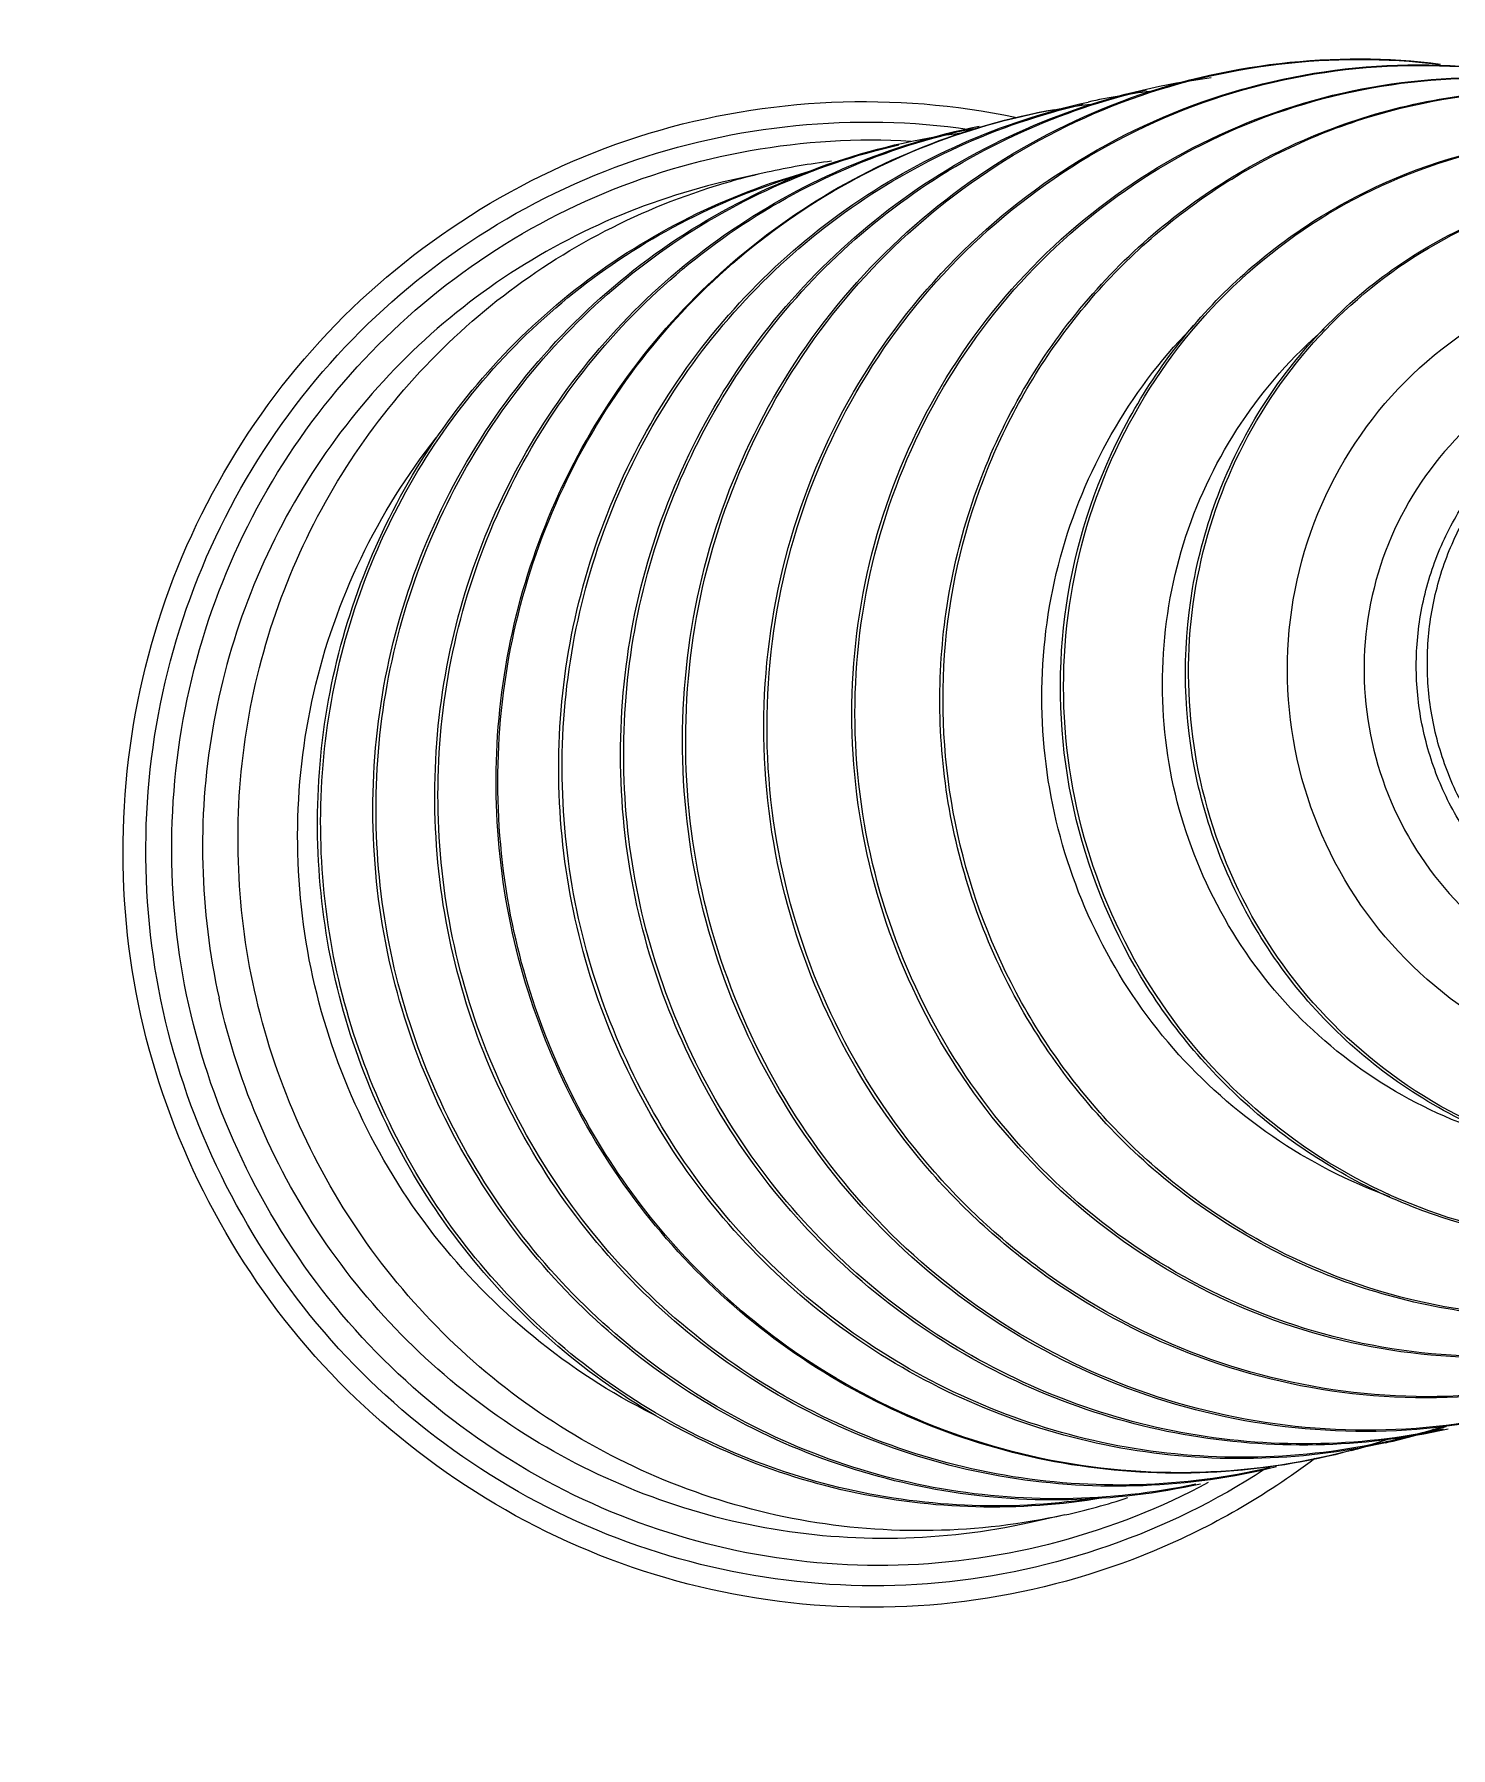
# Model space of a CAD drawing. Extents: x 4438 to 384502, y -178203 to -21188.
# Drawn here: x 381997.7 to 382058.1, y -173471 to -173397.9 of the extents above; entities that cross this region are included whole.
import ezdxf

# ---------------------------------------------------------------- set-up
doc = ezdxf.new("R2010")
doc.units = 0
doc.header["$LTSCALE"] = 8
doc.header["$MEASUREMENT"] = 0
doc.layers.add('PL', color=5, linetype='CONTINUOUS')

msp = doc.modelspace()

# ---------------------------------------------------------------- linework, layer by layer
at = {"layer": 'PL', "color": 7, "ltscale": 0.5}
for p, q in [((382028.947, -173403.762), (382027.434, -173404.098)), ((382041.643, -173461.03), (382040.13, -173461.365))]:
    msp.add_line(p, q, dxfattribs=at)
for centre, radius, start, end in [((381970.079, -173478.691), 158.527, 283.81178, 63.75286), ((381969.987, -173478.607), 149.818, 270, 63.81114), ((381970.075, -173478.753), 141.699, 21.91255, 64.93004), ((382048.798, -173428.609), 28.513, 97.09273, 102.48419), ((382035.133, -173431.676), 28.591, 96.90633, 102.49462), ((382035.116, -173431.589), 28.502, 102.49994, 105.61311), ((382049.217, -173430.158), 28.417, 281.93302, 287.39809), ((382049.133, -173430.121), 28.513, 282.52768, 287.91897), ((382046.48, -173430.667), 28.587, 284.98301, 287.26996), ((382035.452, -173433.117), 28.591, 282.50539, 288.10078), ((381970.075, -173478.753), 141.699, 283.72929, 4.32637)]:
    msp.add_arc(centre, radius, start, end, dxfattribs=at)
for points, knots in [([(382026.038, -173434.448), (382025.039, -173429.944), (382025.183, -173420.332), (382031.922, -173407.733), (382043.66, -173399.659), (382053.151, -173398.574), (382057.674, -173399.147)], [0, 0, 0, 0, 0.251682, 0.502175, 0.751287, 1, 1, 1, 1]), ([(382026.172, -173434.418), (382025.177, -173429.928), (382025.313, -173420.352), (382031.997, -173407.791), (382043.655, -173399.718), (382053.093, -173398.603), (382057.596, -173399.154)], [0, 0, 0, 0, 0.251968, 0.502551, 0.751515, 1, 1, 1, 1]), ([(382029.492, -173433.682), (382028.97, -173431.328), (382028.518, -173426.471), (382029.677, -173419.27), (382032.595, -173412.601), (382037.089, -173406.899), (382042.869, -173402.537), (382049.563, -173399.801), (382056.728, -173398.869), (382061.516, -173399.494), (382063.822, -173400.102)], [0, 0, 0, 0, 0.125926, 0.251647, 0.377035, 0.502024, 0.626659, 0.751072, 0.875453, 1, 1, 1, 1]), ([(382029.627, -173433.653), (382029.106, -173431.303), (382028.654, -173426.456), (382029.805, -173419.271), (382032.708, -173412.616), (382037.179, -173406.927), (382042.931, -173402.571), (382049.593, -173399.834), (382056.728, -173398.893), (382061.498, -173399.506), (382063.796, -173400.107)], [0, 0, 0, 0, 0.126092, 0.251944, 0.377405, 0.502395, 0.626965, 0.751271, 0.875538, 1, 1, 1, 1]), ([(382002.238, -173439.724), (382001.096, -173434.573), (382001.386, -173423.542), (382009.571, -173409.351), (382023.48, -173400.795), (382034.426, -173400.337), (382039.522, -173401.413)], [0, 0, 0, 0, 0.251865, 0.502398, 0.75139, 1, 1, 1, 1]), ([(382023.397, -173435.034), (382022.526, -173431.103), (382022.403, -173422.799), (382027.202, -173411.404), (382036.151, -173402.931), (382043.944, -173400.222), (382047.891, -173399.727)], [0, 0, 0, 0, 0.25154, 0.502137, 0.751456, 1, 1, 1, 1]), ([(382023.532, -173435.004), (382022.713, -173431.309), (382022.503, -173423.536), (382026.593, -173412.701), (382034.453, -173404.259), (382041.485, -173401.088), (382045.123, -173400.251)], [0, 0, 0, 0, 0.251707, 0.502423, 0.751721, 1, 1, 1, 1]), ([(382033.218, -173432.857), (382032.721, -173430.615), (382032.286, -173425.989), (382033.368, -173419.129), (382036.113, -173412.763), (382040.352, -173407.301), (382045.817, -173403.094), (382052.161, -173400.414), (382058.971, -173399.431), (382063.54, -173399.953), (382065.745, -173400.495)], [0, 0, 0, 0, 0.125918, 0.251632, 0.377024, 0.502022, 0.626668, 0.751088, 0.875467, 1, 1, 1, 1]), ([(382033.352, -173432.827), (382032.856, -173430.59), (382032.421, -173425.977), (382033.494, -173419.136), (382036.221, -173412.786), (382040.435, -173407.338), (382045.867, -173403.137), (382052.174, -173400.453), (382058.95, -173399.457), (382063.499, -173399.962), (382065.696, -173400.495)], [0, 0, 0, 0, 0.12609, 0.251941, 0.377409, 0.50241, 0.626991, 0.751302, 0.875561, 1, 1, 1, 1]), ([(382036.943, -173432.031), (382036.296, -173429.112), (382035.996, -173423.01), (382038.621, -173414.287), (382044.014, -173406.968), (382051.553, -173401.937), (382060.349, -173399.793), (382069.357, -173400.795), (382077.501, -173404.805), (382081.731, -173409.182), (382083.412, -173411.644)], [0, 0, 0, 0, 0.125834, 0.25133, 0.376313, 0.500834, 0.625157, 0.749637, 0.874558, 1, 1, 1, 1]), ([(382037.078, -173432.001), (382036.524, -173429.504), (382036.142, -173424.324), (382037.817, -173416.752), (382041.592, -173410.001), (382047.15, -173404.662), (382054.012, -173401.198), (382061.586, -173399.911), (382069.209, -173400.909), (382073.891, -173403.045), (382076.018, -173404.422)], [0, 0, 0, 0, 0.126096, 0.251883, 0.377177, 0.501939, 0.626317, 0.750589, 0.875069, 1, 1, 1, 1]), ([(382018.09, -173436.21), (382017.243, -173432.391), (382017.076, -173424.337), (382021.529, -173413.196), (382029.955, -173404.711), (382037.391, -173401.754), (382041.199, -173401.083)], [0, 0, 0, 0, 0.251501, 0.502106, 0.751464, 1, 1, 1, 1]), ([(382018.165, -173436.194), (382017.29, -173432.25), (382017.17, -173423.922), (382021.992, -173412.502), (382030.975, -173404.029), (382038.788, -173401.34), (382042.742, -173400.86)], [0, 0, 0, 0, 0.251808, 0.502509, 0.751708, 1, 1, 1, 1]), ([(382020.762, -173435.618), (382019.938, -173431.902), (382019.736, -173424.08), (382023.89, -173413.188), (382031.853, -173404.728), (382038.962, -173401.584), (382042.634, -173400.771)], [0, 0, 0, 0, 0.251464, 0.502073, 0.751466, 1, 1, 1, 1]), ([(382020.907, -173435.586), (382020.089, -173431.898), (382019.878, -173424.139), (382023.951, -173413.321), (382031.786, -173404.884), (382038.798, -173401.704), (382042.428, -173400.861)], [0, 0, 0, 0, 0.251705, 0.502421, 0.751721, 1, 1, 1, 1]), ([(382003.189, -173439.514), (382002.113, -173434.657), (382002.311, -173424.285), (382009.702, -173410.768), (382022.458, -173402.221), (382032.706, -173401.223), (382037.563, -173401.933)], [0, 0, 0, 0, 0.251841, 0.50242, 0.751475, 1, 1, 1, 1]), ([(382015.476, -173436.79), (382014.64, -173433.021), (382014.456, -173425.079), (382018.765, -173414.06), (382026.969, -173405.588), (382034.248, -173402.541), (382037.991, -173401.802)], [0, 0, 0, 0, 0.251484, 0.502091, 0.751466, 1, 1, 1, 1]), ([(382004.282, -173439.272), (382003.28, -173434.752), (382003.345, -173425.14), (382009.759, -173412.373), (382021.133, -173403.812), (382030.527, -173402.164), (382035.084, -173402.43)], [0, 0, 0, 0, 0.251936, 0.502562, 0.751587, 1, 1, 1, 1]), ([(382012.835, -173437.375), (382011.964, -173433.445), (382011.841, -173425.141), (382016.64, -173413.746), (382025.589, -173405.273), (382033.382, -173402.563), (382037.329, -173402.069)], [0, 0, 0, 0, 0.25154, 0.502137, 0.751456, 1, 1, 1, 1]), ([(382015.61, -173436.76), (382014.781, -173433.021), (382014.587, -173425.149), (382018.805, -173414.209), (382026.865, -173405.757), (382034.039, -173402.665), (382037.735, -173401.89)], [0, 0, 0, 0, 0.251727, 0.502442, 0.751722, 1, 1, 1, 1]), ([(382042.025, -173430.904), (382041.468, -173428.391), (382041.169, -173423.15), (382043.244, -173415.598), (382047.623, -173409.123), (382053.847, -173404.434), (382061.25, -173402.036), (382069.034, -173402.194), (382076.353, -173404.879), (382080.411, -173408.169), (382082.115, -173410.084)], [0, 0, 0, 0, 0.125851, 0.251396, 0.376468, 0.501089, 0.625466, 0.749913, 0.874712, 1, 1, 1, 1]), ([(382042.159, -173430.874), (382041.66, -173428.62), (382041.315, -173423.942), (382042.827, -173417.105), (382046.236, -173411.01), (382051.254, -173406.189), (382057.45, -173403.06), (382064.29, -173401.898), (382071.172, -173402.8), (382075.4, -173404.728), (382077.321, -173405.972)], [0, 0, 0, 0, 0.126096, 0.251883, 0.377177, 0.501939, 0.626317, 0.750589, 0.875069, 1, 1, 1, 1]), ([(382012.97, -173437.345), (382012.151, -173433.651), (382011.941, -173425.877), (382016.031, -173415.043), (382023.891, -173406.601), (382030.923, -173403.429), (382034.561, -173402.593)], [0, 0, 0, 0, 0.251707, 0.502423, 0.751721, 1, 1, 1, 1]), ([(382010.466, -173437.9), (382009.676, -173434.338), (382009.436, -173426.852), (382013.215, -173416.349), (382020.578, -173408.01), (382027.239, -173404.694), (382030.717, -173403.734)], [0, 0, 0, 0, 0.251415, 0.502023, 0.751458, 1, 1, 1, 1]), ([(382010.6, -173437.871), (382009.816, -173434.332), (382009.569, -173426.901), (382013.278, -173416.465), (382020.53, -173408.15), (382027.105, -173404.809), (382030.544, -173403.824)], [0, 0, 0, 0, 0.25165, 0.502366, 0.751712, 1, 1, 1, 1]), ([(382047.295, -173429.736), (382046.702, -173427.058), (382046.557, -173421.419), (382049.549, -173413.568), (382055.301, -173407.466), (382062.948, -173404.073), (382071.313, -173403.916), (382079.105, -173407.016), (382085.135, -173412.867), (382087.386, -173418.038), (382087.98, -173420.716)], [0, 0, 0, 0, 0.125688, 0.250971, 0.375687, 0.5, 0.624313, 0.749029, 0.874312, 1, 1, 1, 1]), ([(382027.434, -173404.098), (382023.763, -173404.912), (382016.656, -173408.059), (382008.695, -173416.526), (382004.542, -173427.431), (382004.746, -173435.263), (382005.572, -173438.986)], [0, 0, 0, 0, 0.248278, 0.497568, 0.74828, 1, 1, 1, 1]), ([(382007.085, -173438.65), (382006.287, -173435.053), (382006.041, -173427.5), (382009.837, -173416.9), (382017.241, -173408.476), (382023.945, -173405.117), (382027.445, -173404.138)], [0, 0, 0, 0, 0.251657, 0.502373, 0.751714, 1, 1, 1, 1]), ([(382047.43, -173429.706), (382046.994, -173427.738), (382046.68, -173423.659), (382047.941, -173417.682), (382050.828, -173412.315), (382055.109, -173408.01), (382060.431, -173405.12), (382066.355, -173403.889), (382072.385, -173404.417), (382076.15, -173405.914), (382077.879, -173406.909)], [0, 0, 0, 0, 0.126103, 0.251905, 0.377233, 0.502037, 0.626446, 0.750716, 0.875152, 1, 1, 1, 1]), ([(382051.555, -173428.791), (382051.065, -173426.58), (382050.945, -173421.927), (382053.409, -173415.45), (382058.146, -173410.418), (382064.444, -173407.623), (382071.333, -173407.495), (382077.753, -173410.053), (382082.724, -173414.882), (382084.581, -173419.15), (382085.071, -173421.361)], [0, 0, 0, 0, 0.12586, 0.251216, 0.375861, 0.5, 0.624139, 0.748784, 0.87414, 1, 1, 1, 1]), ([(382041.203, -173431.086), (382040.391, -173427.423), (382040.601, -173419.587), (382044.604, -173412.835), (382047.247, -173410.203)], [0, 0, 0, 0, 0.501517, 1, 1, 1, 1]), ([(382046.285, -173429.96), (382045.514, -173426.483), (382045.842, -173418.999), (382050.016, -173412.765), (382052.699, -173410.459)], [0, 0, 0, 0, 0.501686, 1, 1, 1, 1]), ([(382082.366, -173424.028), (382080.872, -173418.435), (382079.008, -173415.343), (382074.745, -173412.066), (382069.592, -173410.584), (382064.269, -173411.12), (382059.525, -173413.597), (382056.023, -173417.667), (382054.242, -173422.749), (382054.367, -173426.362), (382054.749, -173428.083)], [0, 0, 0, 0, 0.125793, 0.250987, 0.375513, 0.499648, 0.623881, 0.748647, 0.874088, 1, 1, 1, 1]), ([(382056.94, -173427.597), (382056.76, -173426.788), (382056.558, -173425.131), (382056.738, -173422.638), (382057.395, -173420.231), (382058.503, -173418.003), (382060.02, -173416.039), (382061.889, -173414.415), (382064.036, -173413.193), (382065.602, -173412.679), (382066.4, -173412.502)], [0, 0, 0, 0, 0.125913, 0.251684, 0.377201, 0.502384, 0.627204, 0.751688, 0.875914, 1, 1, 1, 1]), ([(382057.411, -173427.493), (382057.236, -173426.703), (382057.035, -173425.087), (382057.193, -173422.655), (382057.806, -173420.3), (382058.85, -173418.109), (382060.288, -173416.161), (382062.069, -173414.528), (382064.125, -173413.271), (382065.632, -173412.713), (382066.403, -173412.511)], [0, 0, 0, 0, 0.125891, 0.251644, 0.377157, 0.502347, 0.627183, 0.751685, 0.875922, 1, 1, 1, 1]), ([(382009.577, -173438.097), (382008.702, -173434.15), (382008.701, -173425.781), (382012.335, -173418.234), (382014.84, -173415.086)], [0, 0, 0, 0, 0.501248, 1, 1, 1, 1]), ([(382087.98, -173420.716), (382088.573, -173423.394), (382088.718, -173429.033), (382085.726, -173436.884), (382079.975, -173442.986), (382072.327, -173446.378), (382063.962, -173446.536), (382056.17, -173443.436), (382050.141, -173437.585), (382047.889, -173432.414), (382047.295, -173429.736)], [0, 0, 0, 0, 0.125688, 0.250971, 0.375687, 0.5, 0.624313, 0.749029, 0.874312, 1, 1, 1, 1]), ([(382085.071, -173421.361), (382085.561, -173423.572), (382085.682, -173428.225), (382083.218, -173434.702), (382078.48, -173439.734), (382072.183, -173442.529), (382065.293, -173442.657), (382058.873, -173440.099), (382053.903, -173435.27), (382052.046, -173431.002), (382051.555, -173428.791)], [0, 0, 0, 0, 0.12586, 0.251216, 0.375861, 0.5, 0.624139, 0.748784, 0.87414, 1, 1, 1, 1]), ([(382054.749, -173428.083), (382055.131, -173429.805), (382056.544, -173433.132), (382060.306, -173436.985), (382065.201, -173439.194), (382070.548, -173439.434), (382075.598, -173437.669), (382079.642, -173434.147), (382082.12, -173429.374), (382082.502, -173425.784), (382082.366, -173424.028)], [0, 0, 0, 0, 0.125912, 0.251353, 0.376118, 0.500351, 0.624486, 0.749012, 0.874207, 1, 1, 1, 1]), ([(382071.893, -173437.281), (382071.095, -173437.458), (382069.459, -173437.653), (382066.997, -173437.453), (382064.616, -173436.771), (382062.411, -173435.632), (382060.465, -173434.081), (382058.853, -173432.177), (382057.636, -173429.995), (382057.119, -173428.407), (382056.94, -173427.597)], [0, 0, 0, 0, 0.124086, 0.248312, 0.372796, 0.497616, 0.622799, 0.748316, 0.874087, 1, 1, 1, 1]), ([(382072.365, -173437.176), (382071.567, -173437.353), (382069.93, -173437.548), (382067.468, -173437.349), (382065.088, -173436.667), (382062.883, -173435.528), (382060.937, -173433.977), (382059.324, -173432.073), (382058.108, -173429.89), (382057.591, -173428.302), (382057.411, -173427.493)], [0, 0, 0, 0, 0.124086, 0.248312, 0.372796, 0.497616, 0.622799, 0.748317, 0.874086, 1, 1, 1, 1]), ([(382060.341, -173444.923), (382056.935, -173443.967), (382050.516, -173440.082), (382047.056, -173433.437), (382046.285, -173429.96)], [0, 0, 0, 0, 0.498314, 1, 1, 1, 1]), ([(382086.786, -173433.677), (382085.93, -173435.683), (382083.576, -173439.447), (382078.489, -173443.693), (382072.338, -173446.133), (382065.734, -173446.518), (382059.326, -173444.815), (382053.744, -173441.192), (382049.532, -173436.016), (382047.906, -173431.851), (382047.43, -173429.706)], [0, 0, 0, 0, 0.12518, 0.249812, 0.374103, 0.498395, 0.623028, 0.748208, 0.87393, 1, 1, 1, 1]), ([(382087.674, -173430.868), (382087.191, -173433.809), (382085.208, -173439.564), (382079.521, -173446.641), (382071.781, -173451.356), (382062.903, -173453.131), (382053.943, -173451.757), (382045.963, -173447.403), (382039.897, -173440.606), (382037.59, -173434.95), (382036.943, -173432.031)], [0, 0, 0, 0, 0.125442, 0.250362, 0.374842, 0.499165, 0.623687, 0.748669, 0.874166, 1, 1, 1, 1]), ([(382087.157, -173432.835), (382086.421, -173435.29), (382084.133, -173439.986), (382078.634, -173445.511), (382071.646, -173448.943), (382063.924, -173449.898), (382056.302, -173448.278), (382049.598, -173444.26), (382044.526, -173438.293), (382042.582, -173433.417), (382042.025, -173430.904)], [0, 0, 0, 0, 0.125287, 0.250086, 0.374533, 0.498911, 0.623531, 0.748604, 0.874149, 1, 1, 1, 1]), ([(382084.553, -173438.581), (382083.337, -173440.52), (382080.321, -173444.055), (382074.464, -173447.782), (382067.774, -173449.62), (382060.836, -173449.404), (382054.25, -173447.155), (382048.584, -173443.072), (382044.324, -173437.514), (382042.659, -173433.129), (382042.159, -173430.874)], [0, 0, 0, 0, 0.124931, 0.249411, 0.373683, 0.498061, 0.622823, 0.748117, 0.873904, 1, 1, 1, 1]), ([(382055.508, -173447.459), (382052.001, -173446.191), (382045.518, -173441.764), (382042.015, -173434.75), (382041.203, -173431.086)], [0, 0, 0, 0, 0.498483, 1, 1, 1, 1]), ([(382084.027, -173440.536), (382082.681, -173442.683), (382079.34, -173446.598), (382072.854, -173450.726), (382065.445, -173452.761), (382057.761, -173452.522), (382050.468, -173450.032), (382044.192, -173445.509), (382039.474, -173439.354), (382037.631, -173434.498), (382037.078, -173432.001)], [0, 0, 0, 0, 0.124931, 0.249411, 0.373683, 0.498061, 0.622823, 0.748117, 0.873904, 1, 1, 1, 1]), ([(382076.379, -173448.436), (382074.609, -173449.86), (382070.689, -173452.265), (382064.101, -173454.254), (382057.218, -173454.506), (382050.487, -173453.003), (382044.336, -173449.845), (382039.156, -173445.236), (382035.275, -173439.475), (382033.715, -173435.099), (382033.218, -173432.857)], [0, 0, 0, 0, 0.124533, 0.248912, 0.373332, 0.497978, 0.622976, 0.748368, 0.874082, 1, 1, 1, 1]), ([(382076.332, -173448.458), (382074.566, -173449.87), (382070.657, -173452.251), (382064.095, -173454.212), (382057.244, -173454.446), (382050.545, -173452.935), (382044.423, -173449.778), (382039.267, -173445.176), (382035.403, -173439.428), (382033.848, -173435.063), (382033.352, -173432.827)], [0, 0, 0, 0, 0.124439, 0.248698, 0.373009, 0.49759, 0.622591, 0.748059, 0.87391, 1, 1, 1, 1]), ([(382074.802, -173449.604), (382072.97, -173451.131), (382068.894, -173453.722), (382062.006, -173455.907), (382054.782, -173456.257), (382047.699, -173454.747), (382041.216, -173451.479), (382035.752, -173446.667), (382031.658, -173440.631), (382030.014, -173436.037), (382029.492, -173433.682)], [0, 0, 0, 0, 0.124548, 0.248928, 0.373341, 0.497976, 0.622965, 0.748353, 0.874074, 1, 1, 1, 1]), ([(382074.774, -173449.612), (382072.946, -173451.129), (382068.881, -173453.701), (382062.017, -173455.864), (382054.822, -173456.2), (382047.768, -173454.683), (382041.311, -173451.417), (382035.867, -173446.612), (382031.787, -173440.587), (382030.147, -173436.002), (382029.627, -173433.653)], [0, 0, 0, 0, 0.124462, 0.248729, 0.373035, 0.497605, 0.622595, 0.748056, 0.873908, 1, 1, 1, 1]), ([(382069.634, -173453.068), (382065.777, -173455.501), (382056.716, -173458.531), (382042.664, -173456.175), (382031.23, -173447.604), (382027.037, -173438.953), (382026.038, -173434.448)], [0, 0, 0, 0, 0.248713, 0.497825, 0.748318, 1, 1, 1, 1]), ([(382069.558, -173453.097), (382065.71, -173455.5), (382056.684, -173458.479), (382042.707, -173456.091), (382031.339, -173447.531), (382027.168, -173438.909), (382026.172, -173434.418)], [0, 0, 0, 0, 0.248485, 0.497449, 0.748032, 1, 1, 1, 1]), ([(382057.988, -173457.369), (382054.314, -173458.19), (382046.534, -173458.353), (382035.728, -173454.055), (382027.348, -173445.935), (382024.222, -173438.753), (382023.397, -173435.034)], [0, 0, 0, 0, 0.248534, 0.497926, 0.748535, 1, 1, 1, 1]), ([(382057.793, -173457.375), (382054.142, -173458.155), (382046.427, -173458.253), (382035.734, -173453.925), (382027.446, -173445.834), (382024.351, -173438.699), (382023.532, -173435.004)], [0, 0, 0, 0, 0.248279, 0.497577, 0.748292, 1, 1, 1, 1]), ([(382055.318, -173457.955), (382051.645, -173458.771), (382043.873, -173458.927), (382033.078, -173454.626), (382024.709, -173446.51), (382021.586, -173439.334), (382020.762, -173435.618)], [0, 0, 0, 0, 0.248534, 0.497927, 0.748536, 1, 1, 1, 1]), ([(382055.092, -173457.961), (382051.446, -173458.732), (382043.746, -173458.815), (382033.078, -173454.48), (382024.813, -173446.396), (382021.725, -173439.274), (382020.907, -173435.586)], [0, 0, 0, 0, 0.248279, 0.497579, 0.748295, 1, 1, 1, 1]), ([(382050.667, -173458.984), (382046.963, -173459.896), (382039.078, -173460.211), (382028.063, -173456), (382019.501, -173447.834), (382016.311, -173440.559), (382015.476, -173436.79)], [0, 0, 0, 0, 0.248534, 0.497909, 0.748517, 1, 1, 1, 1]), ([(382050.401, -173459.012), (382046.722, -173459.872), (382038.914, -173460.103), (382028.037, -173455.848), (382019.59, -173447.716), (382016.439, -173440.499), (382015.61, -173436.76)], [0, 0, 0, 0, 0.248278, 0.497558, 0.748273, 1, 1, 1, 1]), ([(382053.871, -173458.282), (382050.136, -173459.282), (382042.149, -173459.742), (382030.93, -173455.612), (382022.188, -173447.398), (382018.937, -173440.029), (382018.09, -173436.21)], [0, 0, 0, 0, 0.248536, 0.497895, 0.748499, 1, 1, 1, 1]), ([(382029.432, -173453.576), (382026.615, -173451.494), (382021.689, -173446.258), (382018.925, -173439.625), (382018.165, -173436.194)], [0, 0, 0, 0, 0.499136, 1, 1, 1, 1]), ([(382047.426, -173459.711), (382043.751, -173460.531), (382035.972, -173460.694), (382025.166, -173456.396), (382016.786, -173448.276), (382013.66, -173441.095), (382012.835, -173437.375)], [0, 0, 0, 0, 0.248534, 0.497926, 0.748535, 1, 1, 1, 1]), ([(382047.231, -173459.716), (382043.58, -173460.496), (382035.865, -173460.595), (382025.172, -173456.266), (382016.884, -173448.175), (382013.789, -173441.041), (382012.97, -173437.345)], [0, 0, 0, 0, 0.248279, 0.497577, 0.748292, 1, 1, 1, 1]), ([(382024.073, -173456.729), (382020.472, -173454.935), (382013.988, -173449.631), (382010.453, -173442.045), (382009.577, -173438.097)], [0, 0, 0, 0, 0.498752, 1, 1, 1, 1]), ([(382043.265, -173460.307), (382039.707, -173460.906), (382032.267, -173460.719), (382022.068, -173456.273), (382014.203, -173448.351), (382011.256, -173441.464), (382010.466, -173437.9)], [0, 0, 0, 0, 0.248542, 0.497977, 0.748585, 1, 1, 1, 1]), ([(382043.066, -173460.298), (382039.534, -173460.86), (382032.161, -173460.611), (382022.075, -173456.14), (382014.301, -173448.249), (382011.385, -173441.41), (382010.6, -173437.871)], [0, 0, 0, 0, 0.248288, 0.497634, 0.748349, 1, 1, 1, 1]), ([(382040.13, -173461.365), (382036.459, -173462.179), (382028.688, -173462.33), (382017.894, -173458.021), (382009.522, -173449.893), (382006.397, -173442.708), (382005.572, -173438.986)], [0, 0, 0, 0, 0.248278, 0.497568, 0.74828, 1, 1, 1, 1]), ([(382041.643, -173461.03), (382037.972, -173461.844), (382030.2, -173461.995), (382019.407, -173457.685), (382011.035, -173449.557), (382007.91, -173442.372), (382007.085, -173438.65)], [0, 0, 0, 0, 0.248279, 0.497569, 0.748284, 1, 1, 1, 1]), ([(382052.305, -173458.626), (382050.206, -173460.214), (382045.587, -173462.87), (382037.901, -173464.986), (382029.919, -173465.109), (382019.592, -173462.634), (382008.306, -173454.772), (382003.382, -173444.884), (382002.238, -173439.724)], [0, 0, 0, 0, 0.124918, 0.249698, 0.374558, 0.499678, 0.74919, 1, 1, 1, 1]), ([(382050.15, -173459.095), (382046.045, -173461.777), (382036.34, -173465.172), (382021.195, -173462.79), (382008.816, -173453.664), (382004.264, -173444.362), (382003.189, -173439.514)], [0, 0, 0, 0, 0.248601, 0.497656, 0.748216, 1, 1, 1, 1]), ([(382047.765, -173459.645), (382043.748, -173461.812), (382034.537, -173464.287), (382020.612, -173461.335), (382009.404, -173452.474), (382005.283, -173443.79), (382004.282, -173439.272)], [0, 0, 0, 0, 0.248413, 0.497438, 0.748064, 1, 1, 1, 1]), ([(382055.366, -173457.832), (382051.091, -173459.226), (382041.708, -173459.964), (382033.065, -173456.261), (382029.432, -173453.576)], [0, 0, 0, 0, 0.498835, 1, 1, 1, 1])]:
    msp.add_open_spline(points, degree=3, knots=knots, dxfattribs=at)

doc.saveas('drawing.dxf')
